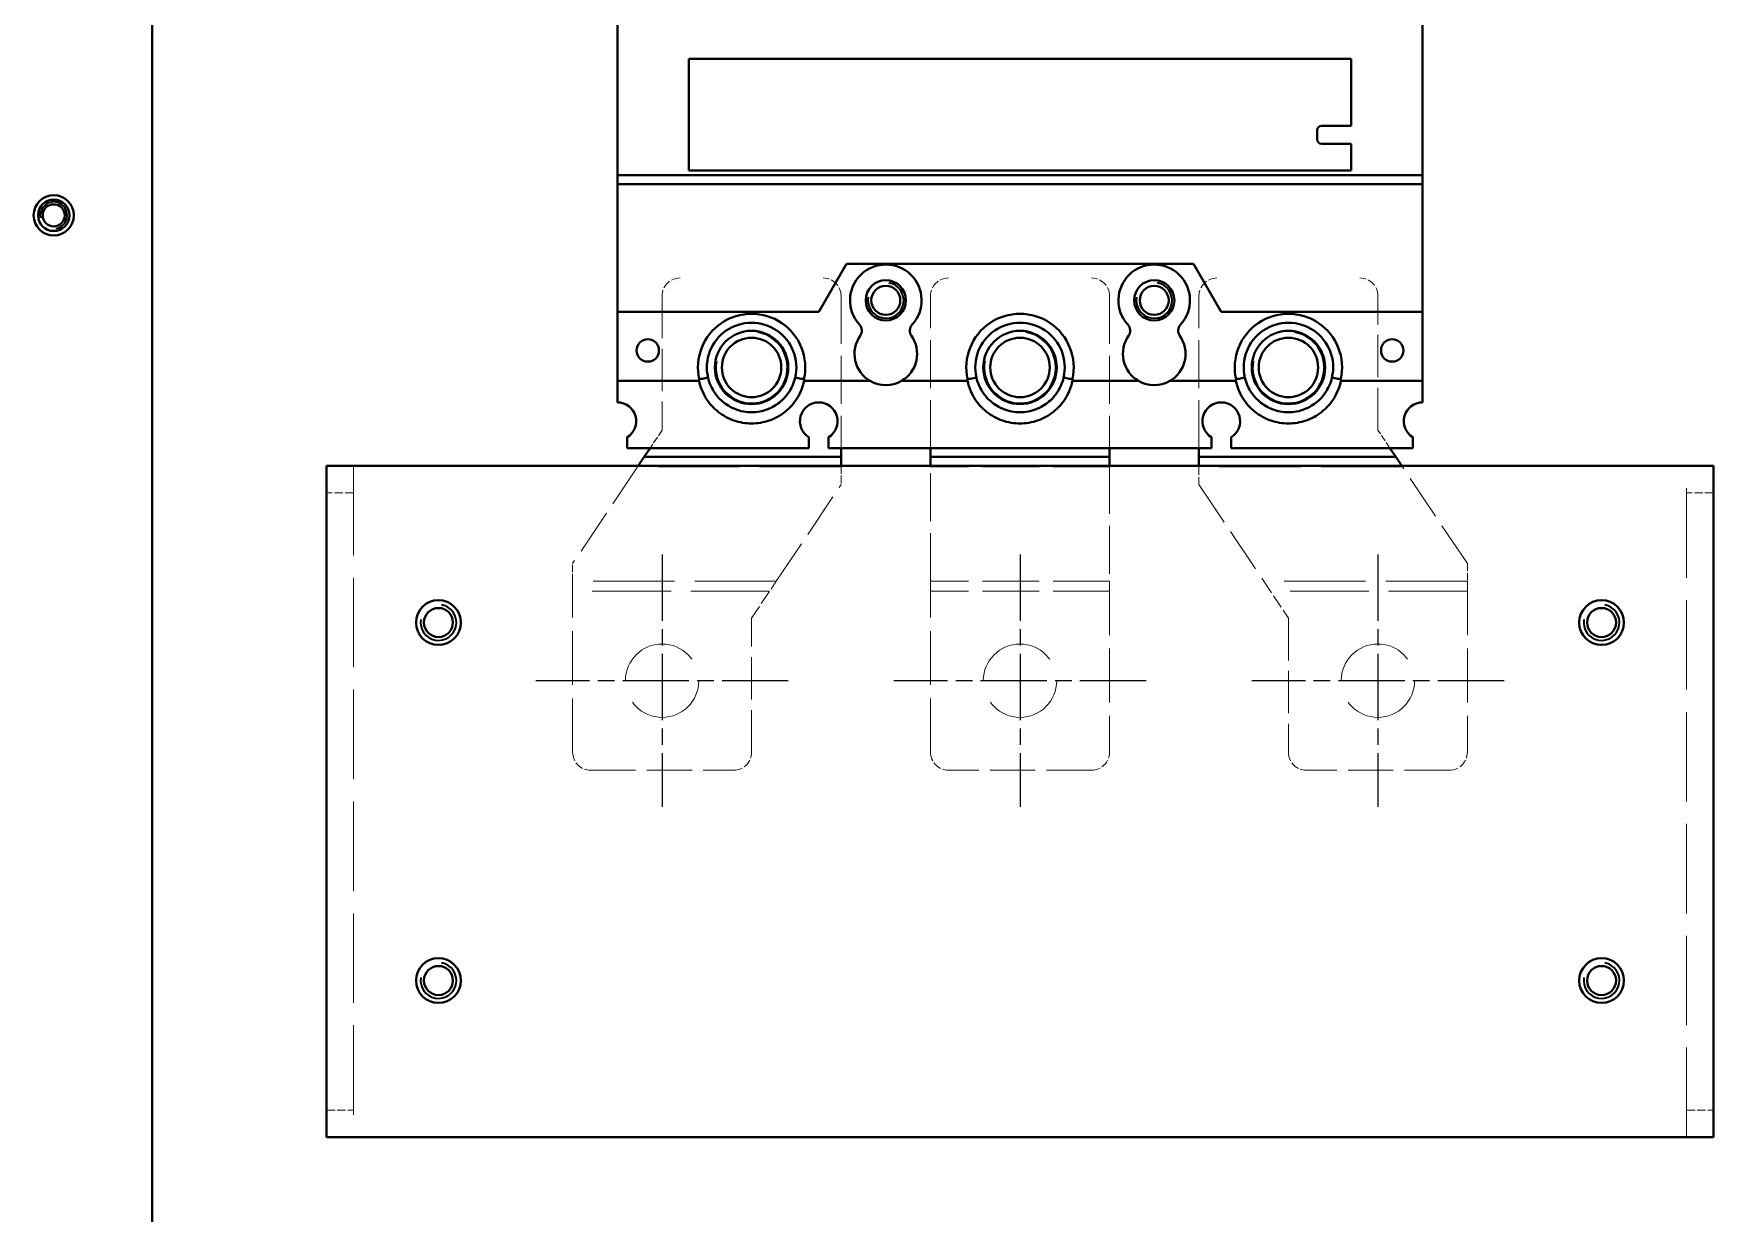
# Model space of a CAD drawing. Header units: millimetres. Extents: x 0 to 5945, y 0 to 4205.
# Drawn here: x 1756.5 to 1944.2, y 389.1 to 520.9 of the extents above; entities that cross this region are included whole.
import ezdxf

# ---------------------------------------------------------------- set-up
doc = ezdxf.new("R2010")
doc.units = ezdxf.units.MM
doc.header["$LTSCALE"] = 5
doc.linetypes.add('CHAIN', pattern=[0.3543, 0.2362, -0.0295, 0.0591, -0.0295])
doc.linetypes.add('DASHED', pattern=[0.2067, 0.1654, -0.0413])
for name, color, linetype, lineweight in [('가려진 것(ISO)', 2, 'DASHED', 18), ('가시적인 것(ISO)', 3, 'Continuous', 40), ('가시적인 좁은 것(ISO)', 3, 'Continuous', 35), ('중심 표식(ISO)', 1, 'Continuous', 25)]:
    doc.layers.add(name, color=color, linetype=linetype, lineweight=lineweight)

msp = doc.modelspace()

# ---------------------------------------------------------------- linework, layer by layer
at = {"layer": '가려진 것(ISO)', "ltscale": 5.71399}
for p, q in [((1826.737, 491.623), (1826.737, 476.623)), ((1906.737, 476.623), (1906.737, 491.623)), ((1836.737, 440.623), (1836.737, 455.623)), ((1896.737, 455.623), (1896.737, 440.623))]:
    msp.add_line(p, q, dxfattribs=at)
at = {"layer": '가려진 것(ISO)', "ltscale": 6.475868}
for p, q in [((1846.737, 491.623), (1846.737, 474.623)), ((1856.737, 474.623), (1856.737, 491.623)), ((1876.737, 491.623), (1876.737, 474.623)), ((1886.737, 474.623), (1886.737, 491.623))]:
    msp.add_line(p, q, dxfattribs=at)
at = {"layer": '가려진 것(ISO)', "ltscale": 0.91715}
for p, q in [((1826.737, 476.623), (1825.396, 474.623)), ((1908.077, 474.623), (1906.737, 476.623))]:
    msp.add_line(p, q, dxfattribs=at)
at = {"layer": '가려진 것(ISO)', "ltscale": 12.094824}
for p, q in [((1792.237, 472.623), (1792.237, 397.623)), ((1941.237, 397.623), (1941.237, 472.623))]:
    msp.add_line(p, q, dxfattribs=at)
at = {"layer": '가려진 것(ISO)', "ltscale": 6.163015}
for p, q in [((1824.055, 472.623), (1816.737, 461.707)), ((1916.737, 461.707), (1909.418, 472.623))]:
    msp.add_line(p, q, dxfattribs=at)
at = {"layer": '가려진 것(ISO)', "ltscale": 11.011116}
for p, q in [((1846.737, 472.506), (1823.977, 472.506)), ((1909.497, 472.506), (1886.737, 472.506)), ((1839.497, 459.74), (1816.737, 459.74)), ((1916.737, 459.74), (1893.977, 459.74))]:
    msp.add_line(p, q, dxfattribs=at)
at = {"layer": '가려진 것(ISO)', "ltscale": 1.04912}
for p, q in [((1846.737, 472.623), (1846.737, 470.539)), ((1886.737, 470.539), (1886.737, 472.623))]:
    msp.add_line(p, q, dxfattribs=at)
at = {"layer": '가려진 것(ISO)', "ltscale": 6.48682}
for p, q in [((1856.737, 459.74), (1856.737, 472.623)), ((1876.737, 472.623), (1876.737, 459.74))]:
    msp.add_line(p, q, dxfattribs=at)
at = {"layer": '가려진 것(ISO)', "ltscale": 7.618686}
for p, q in [((1876.737, 472.506), (1856.737, 472.506)), ((1876.737, 459.74), (1856.737, 459.74)), ((1876.737, 458.623), (1856.737, 458.623))]:
    msp.add_line(p, q, dxfattribs=at)
at = {"layer": '가려진 것(ISO)', "ltscale": 1.142718}
for p, q in [((1792.237, 469.623), (1789.237, 469.623)), ((1944.237, 469.623), (1941.237, 469.623)), ((1789.237, 400.623), (1792.237, 400.623)), ((1941.237, 400.623), (1944.237, 400.623))]:
    msp.add_line(p, q, dxfattribs=at)
at = {"layer": '가려진 것(ISO)', "ltscale": 6.097047}
for p, q in [((1839.497, 459.74), (1846.737, 470.539)), ((1886.737, 470.539), (1893.977, 459.74))]:
    msp.add_line(p, q, dxfattribs=at)
at = {"layer": '가려진 것(ISO)', "ltscale": 0.990287}
for p, q in [((1816.737, 459.74), (1816.737, 461.707)), ((1916.737, 461.707), (1916.737, 459.74))]:
    msp.add_line(p, q, dxfattribs=at)
at = {"layer": '가려진 것(ISO)', "ltscale": 7.282258}
for p, q in [((1816.737, 440.623), (1816.737, 459.74)), ((1856.737, 440.623), (1856.737, 459.74)), ((1876.737, 459.74), (1876.737, 440.623)), ((1916.737, 459.74), (1916.737, 440.623))]:
    msp.add_line(p, q, dxfattribs=at)
at = {"layer": '가려진 것(ISO)', "ltscale": 10.648879}
for p, q in [((1838.748, 458.623), (1816.737, 458.623)), ((1916.737, 458.623), (1894.725, 458.623))]:
    msp.add_line(p, q, dxfattribs=at)
at = {"layer": '가려진 것(ISO)', "ltscale": 1.887987}
for p, q in [((1836.737, 455.623), (1839.497, 459.74)), ((1893.977, 459.74), (1896.737, 455.623))]:
    msp.add_line(p, q, dxfattribs=at)
at = {"layer": '가려진 것(ISO)', "ltscale": 6.094929}
for p, q in [((1818.737, 438.623), (1834.737, 438.623)), ((1874.737, 438.623), (1858.737, 438.623)), ((1914.737, 438.623), (1898.737, 438.623))]:
    msp.add_line(p, q, dxfattribs=at)
at = {"layer": '가려진 것(ISO)', "ltscale": 12.463018}
for centre in [(1826.737, 448.623), (1866.737, 448.623), (1906.737, 448.623)]:
    msp.add_circle(centre, 4.1, dxfattribs=at)
at = {"layer": '가려진 것(ISO)', "ltscale": 1.196656}
for centre, start, end in [((1828.737, 491.623), 90, 180), ((1844.737, 491.623), 0, 90), ((1858.737, 491.623), 90, 180), ((1874.737, 491.623), 0, 90), ((1888.737, 491.623), 90, 180), ((1904.737, 491.623), 0, 90), ((1818.737, 440.623), 180, 270), ((1834.737, 440.623), 270, 0), ((1858.737, 440.623), 180, 270), ((1874.737, 440.623), 270, 0), ((1898.737, 440.623), 180, 270), ((1914.737, 440.623), 270, 0)]:
    msp.add_arc(centre, 2, start, end, dxfattribs=at)
at = {"layer": '가시적인 것(ISO)'}
for p, q in [((1769.737, 555.927), (1769.737, 350.623)), ((1821.737, 528.623), (1821.737, 505.123)), ((1911.737, 505.123), (1911.737, 528.623)), ((1829.737, 518.123), (1829.737, 505.623)), ((1903.737, 518.123), (1829.737, 518.123)), ((1903.737, 510.623), (1903.737, 518.123)), ((1899.937, 509.123), (1899.937, 510.123)), ((1900.437, 510.623), (1903.737, 510.623)), ((1903.737, 508.623), (1900.437, 508.623)), ((1903.737, 505.623), (1903.737, 508.623)), ((1821.737, 504.123), (1821.737, 505.123)), ((1911.737, 505.123), (1821.737, 505.123)), ((1829.737, 505.623), (1903.737, 505.623)), ((1911.737, 505.123), (1911.737, 504.123)), ((1821.737, 504.123), (1821.737, 489.823)), ((1911.737, 504.123), (1821.737, 504.123)), ((1911.737, 489.823), (1911.737, 504.123)), ((1844.236, 489.823), (1847.337, 495.193)), ((1847.337, 495.193), (1886.137, 495.193)), ((1886.137, 495.193), (1889.237, 489.823)), ((1821.737, 489.823), (1821.737, 482.123)), ((1821.737, 489.823), (1844.236, 489.823)), ((1889.237, 489.823), (1911.737, 489.823)), ((1911.737, 489.823), (1911.737, 482.123)), ((1821.737, 479.723), (1821.737, 482.123)), ((1830.867, 482.123), (1821.737, 482.123)), ((1849.978, 482.123), (1842.607, 482.123)), ((1860.867, 482.123), (1853.496, 482.123)), ((1879.978, 482.123), (1872.607, 482.123)), ((1890.867, 482.123), (1883.496, 482.123)), ((1911.737, 482.123), (1902.607, 482.123)), ((1911.737, 482.123), (1911.737, 479.723)), ((1822.837, 474.623), (1822.837, 475.834)), ((1843.137, 474.623), (1843.137, 475.834)), ((1845.337, 474.623), (1845.337, 475.834)), ((1888.137, 474.623), (1888.137, 475.834)), ((1890.337, 474.623), (1890.337, 475.834)), ((1910.637, 474.623), (1910.637, 475.834)), ((1843.137, 474.623), (1822.837, 474.623)), ((1824.725, 473.623), (1824.055, 472.623)), ((1825.396, 474.623), (1824.725, 473.623)), ((1846.737, 473.623), (1824.725, 473.623)), ((1888.137, 474.623), (1845.337, 474.623)), ((1846.737, 474.623), (1846.737, 473.623)), ((1846.737, 473.623), (1846.737, 472.623)), ((1856.737, 473.623), (1856.737, 474.623)), ((1876.737, 473.623), (1856.737, 473.623)), ((1856.737, 472.623), (1856.737, 473.623)), ((1876.737, 474.623), (1876.737, 473.623)), ((1876.737, 473.623), (1876.737, 472.623)), ((1886.737, 473.623), (1886.737, 474.623)), ((1908.748, 473.623), (1886.737, 473.623)), ((1886.737, 472.623), (1886.737, 473.623)), ((1910.637, 474.623), (1890.337, 474.623)), ((1908.748, 473.623), (1908.077, 474.623)), ((1909.418, 472.623), (1908.748, 473.623)), ((1789.237, 397.623), (1789.237, 472.623)), ((1789.237, 472.623), (1795.237, 472.623)), ((1938.237, 472.623), (1795.237, 472.623)), ((1944.237, 472.623), (1938.237, 472.623)), ((1944.237, 472.623), (1944.237, 397.623)), ((1789.237, 397.623), (1795.237, 397.623)), ((1795.237, 397.623), (1938.237, 397.623)), ((1944.237, 397.623), (1938.237, 397.623))]:
    msp.add_line(p, q, dxfattribs=at)
for centre, radius in [((1758.737, 500.623), 2.25), ((1758.737, 500.623), 1.75), ((1758.737, 500.623), 1.229), ((1851.737, 491.123), 2.25), ((1851.737, 491.123), 1.621), ((1881.737, 491.123), 2.25), ((1881.737, 491.123), 1.621), ((1825.137, 485.523), 1.25), ((1836.737, 483.623), 4.1), ((1836.737, 483.623), 3.323), ((1866.737, 483.623), 4.1), ((1866.737, 483.623), 3.323), ((1896.737, 483.623), 4.1), ((1896.737, 483.623), 3.323), ((1908.337, 485.523), 1.25), ((1801.737, 455.123), 2.5), ((1801.737, 455.123), 1.621), ((1931.737, 455.123), 2.5), ((1931.737, 455.123), 1.621), ((1801.737, 415.123), 2.5), ((1931.737, 415.123), 2.5), ((1801.737, 415.123), 1.621), ((1931.737, 415.123), 1.621)]:
    msp.add_circle(centre, radius, dxfattribs=at)
for centre, radius, start, end in [((1900.437, 510.123), 0.5, 90, 180), ((1900.437, 509.123), 0.5, 180, 270), ((1851.737, 491.123), 4, 317.39686, 222.60314), ((1881.737, 491.123), 4, 317.39686, 222.60314), ((1836.737, 483.623), 6, 347.45213, 192.54787), ((1836.737, 483.623), 5, 346.81072, 193.18928), ((1848.056, 487.738), 1, 324.86959, 42.60314), ((1855.417, 487.738), 1, 137.39686, 215.13041), ((1866.737, 483.623), 6, 347.45213, 192.54787), ((1866.737, 483.623), 5, 346.81072, 193.18928), ((1878.056, 487.738), 1, 324.86959, 42.60314), ((1885.417, 487.738), 1, 137.39686, 215.13041), ((1896.737, 483.623), 6, 347.45213, 192.54787), ((1896.737, 483.623), 5, 346.81072, 193.18928), ((1851.737, 485.149), 3.5, 144.86959, 239.83189), ((1851.737, 485.149), 3.5, 300.16811, 35.13041), ((1881.737, 485.149), 3.5, 144.86959, 239.83189), ((1881.737, 485.149), 3.5, 300.16811, 35.13041), ((1851.737, 485.149), 3.5, 239.83189, 300.16811), ((1881.737, 485.149), 3.5, 239.83189, 300.16811), ((1821.737, 477.623), 2.1, 301.58814, 90), ((1844.237, 477.623), 2.1, 301.58814, 238.41186), ((1889.237, 477.623), 2.1, 301.58814, 238.41186), ((1911.737, 477.623), 2.1, 90, 238.41186)]:
    msp.add_arc(centre, radius, start, end, dxfattribs=at)
for points, knots in [([(1830.867, 482.123), (1830.868, 482.156), (1830.87, 482.188), (1830.875, 482.254), (1830.877, 482.287), (1830.88, 482.319)], [0.000007203, 0.000007203, 0.000007203, 0.000007203, 0.009856061, 0.009856061, 0.019699251, 0.019699251, 0.019699251, 0.019699251]), ([(1836.735, 477.365), (1836.063, 477.365), (1835.397, 477.478), (1834.121, 477.923), (1833.525, 478.253), (1832.457, 479.103), (1831.999, 479.621), (1831.271, 480.794), (1831.011, 481.444), (1830.867, 482.123)], [0.00000148, 0.00000148, 0.00000148, 0.00000148, 0.20164106, 0.20164106, 0.40633013, 0.40633013, 0.61620759, 0.61620759, 0.83060308, 0.83060308, 0.83060308, 0.83060308]), ([(1831.869, 482.482), (1831.761, 482.462), (1831.545, 482.423), (1831.215, 482.369), (1830.992, 482.335), (1830.88, 482.319)], [0.00001078, 0.00001078, 0.00001078, 0.00001078, 0.33333333, 0.66666667, 1, 1, 1, 1]), ([(1836.736, 478.623), (1836.426, 478.623), (1836.118, 478.652), (1835.51, 478.766), (1835.211, 478.851), (1834.73, 479.039), (1834.541, 479.126), (1834.114, 479.357), (1833.881, 479.51), (1833.44, 479.853), (1833.235, 480.043), (1832.904, 480.405), (1832.771, 480.57), (1832.465, 481.004), (1832.307, 481.282), (1832.045, 481.866), (1831.942, 482.17), (1831.869, 482.482)], [0.00000126, 0.00000126, 0.00000126, 0.00000126, 0.09275539, 0.09275539, 0.18615798, 0.18615798, 0.24898347, 0.24898347, 0.33373546, 0.33373546, 0.41978087, 0.41978087, 0.48516367, 0.48516367, 0.58457663, 0.58457663, 0.68530427, 0.68530427, 0.68530427, 0.68530427]), ([(1842.607, 482.123), (1842.463, 481.444), (1842.202, 480.794), (1841.474, 479.62), (1841.015, 479.102), (1839.948, 478.252), (1839.351, 477.922), (1838.074, 477.478), (1837.408, 477.365), (1836.735, 477.365)], [0.0000083, 0.0000083, 0.0000083, 0.0000083, 0.21531652, 0.21531652, 0.42608579, 0.42608579, 0.63164446, 0.63164446, 0.83413919, 0.83413919, 0.83413919, 0.83413919]), ([(1841.605, 482.482), (1841.532, 482.17), (1841.429, 481.865), (1841.166, 481.282), (1841.008, 481.004), (1840.702, 480.57), (1840.569, 480.405), (1840.238, 480.043), (1840.032, 479.852), (1839.592, 479.509), (1839.359, 479.356), (1838.931, 479.125), (1838.742, 479.038), (1838.261, 478.851), (1837.962, 478.765), (1837.353, 478.652), (1837.045, 478.623), (1836.736, 478.623)], [0.00000588, 0.00000588, 0.00000588, 0.00000588, 0.10060501, 0.10060501, 0.19989109, 0.19989109, 0.26519054, 0.26519054, 0.35112663, 0.35112663, 0.43576977, 0.43576977, 0.49851352, 0.49851352, 0.59179524, 0.59179524, 0.68443024, 0.68443024, 0.68443024, 0.68443024]), ([(1841.605, 482.482), (1841.712, 482.462), (1841.929, 482.423), (1842.258, 482.369), (1842.481, 482.335), (1842.593, 482.319)], [0.00001077, 0.00001077, 0.00001077, 0.00001077, 0.33333333, 0.66666667, 1, 1, 1, 1]), ([(1842.593, 482.319), (1842.596, 482.287), (1842.599, 482.254), (1842.603, 482.188), (1842.605, 482.156), (1842.607, 482.123)], [0.000001, 0.000001, 0.000001, 0.000001, 0.009844184, 0.009844184, 0.019692991, 0.019692991, 0.019692991, 0.019692991]), ([(1860.867, 482.123), (1860.868, 482.156), (1860.87, 482.188), (1860.875, 482.254), (1860.877, 482.287), (1860.88, 482.319)], [0.000007203, 0.000007203, 0.000007203, 0.000007203, 0.009856061, 0.009856061, 0.019699251, 0.019699251, 0.019699251, 0.019699251]), ([(1866.735, 477.365), (1866.063, 477.365), (1865.397, 477.478), (1864.121, 477.923), (1863.525, 478.253), (1862.457, 479.103), (1861.999, 479.621), (1861.271, 480.794), (1861.011, 481.444), (1860.867, 482.123)], [0.00000148, 0.00000148, 0.00000148, 0.00000148, 0.20164106, 0.20164106, 0.40633013, 0.40633013, 0.61620759, 0.61620759, 0.83060308, 0.83060308, 0.83060308, 0.83060308]), ([(1861.869, 482.482), (1861.761, 482.462), (1861.545, 482.423), (1861.215, 482.369), (1860.992, 482.335), (1860.88, 482.319)], [0.00001078, 0.00001078, 0.00001078, 0.00001078, 0.33333333, 0.66666667, 1, 1, 1, 1]), ([(1866.736, 478.623), (1866.426, 478.623), (1866.118, 478.652), (1865.51, 478.766), (1865.211, 478.851), (1864.73, 479.039), (1864.541, 479.126), (1864.114, 479.357), (1863.881, 479.51), (1863.44, 479.853), (1863.235, 480.043), (1862.904, 480.405), (1862.771, 480.57), (1862.465, 481.004), (1862.307, 481.282), (1862.045, 481.866), (1861.942, 482.17), (1861.869, 482.482)], [0.00000126, 0.00000126, 0.00000126, 0.00000126, 0.09275539, 0.09275539, 0.18615798, 0.18615798, 0.24898347, 0.24898347, 0.33373546, 0.33373546, 0.41978087, 0.41978087, 0.48516367, 0.48516367, 0.58457663, 0.58457663, 0.68530427, 0.68530427, 0.68530427, 0.68530427]), ([(1872.607, 482.123), (1872.463, 481.444), (1872.202, 480.794), (1871.474, 479.62), (1871.015, 479.102), (1869.948, 478.252), (1869.351, 477.922), (1868.074, 477.478), (1867.408, 477.365), (1866.735, 477.365)], [0.0000083, 0.0000083, 0.0000083, 0.0000083, 0.21531652, 0.21531652, 0.42608579, 0.42608579, 0.63164446, 0.63164446, 0.83413919, 0.83413919, 0.83413919, 0.83413919]), ([(1871.605, 482.482), (1871.532, 482.17), (1871.429, 481.865), (1871.166, 481.282), (1871.008, 481.004), (1870.702, 480.57), (1870.569, 480.405), (1870.238, 480.043), (1870.032, 479.852), (1869.592, 479.509), (1869.359, 479.356), (1868.931, 479.125), (1868.742, 479.038), (1868.261, 478.851), (1867.962, 478.765), (1867.353, 478.652), (1867.045, 478.623), (1866.736, 478.623)], [0.00000588, 0.00000588, 0.00000588, 0.00000588, 0.10060501, 0.10060501, 0.19989109, 0.19989109, 0.26519054, 0.26519054, 0.35112663, 0.35112663, 0.43576977, 0.43576977, 0.49851352, 0.49851352, 0.59179524, 0.59179524, 0.68443024, 0.68443024, 0.68443024, 0.68443024]), ([(1871.605, 482.482), (1871.712, 482.462), (1871.929, 482.423), (1872.258, 482.369), (1872.481, 482.335), (1872.593, 482.319)], [0.00001077, 0.00001077, 0.00001077, 0.00001077, 0.33333333, 0.66666667, 1, 1, 1, 1]), ([(1872.593, 482.319), (1872.596, 482.287), (1872.599, 482.254), (1872.603, 482.188), (1872.605, 482.156), (1872.607, 482.123)], [0.000001, 0.000001, 0.000001, 0.000001, 0.009844184, 0.009844184, 0.019692991, 0.019692991, 0.019692991, 0.019692991]), ([(1890.867, 482.123), (1890.868, 482.156), (1890.87, 482.188), (1890.875, 482.254), (1890.877, 482.287), (1890.88, 482.319)], [0.000007203, 0.000007203, 0.000007203, 0.000007203, 0.009856061, 0.009856061, 0.019699251, 0.019699251, 0.019699251, 0.019699251]), ([(1896.735, 477.365), (1896.063, 477.365), (1895.397, 477.478), (1894.121, 477.923), (1893.525, 478.253), (1892.457, 479.103), (1891.999, 479.621), (1891.271, 480.794), (1891.011, 481.444), (1890.867, 482.123)], [0.00000148, 0.00000148, 0.00000148, 0.00000148, 0.20164106, 0.20164106, 0.40633013, 0.40633013, 0.61620759, 0.61620759, 0.83060308, 0.83060308, 0.83060308, 0.83060308]), ([(1891.869, 482.482), (1891.761, 482.462), (1891.545, 482.423), (1891.215, 482.369), (1890.992, 482.335), (1890.88, 482.319)], [0.00001078, 0.00001078, 0.00001078, 0.00001078, 0.33333333, 0.66666667, 1, 1, 1, 1]), ([(1896.736, 478.623), (1896.426, 478.623), (1896.118, 478.652), (1895.51, 478.766), (1895.211, 478.851), (1894.73, 479.039), (1894.541, 479.126), (1894.114, 479.357), (1893.881, 479.51), (1893.44, 479.853), (1893.235, 480.043), (1892.904, 480.405), (1892.771, 480.57), (1892.465, 481.004), (1892.307, 481.282), (1892.045, 481.866), (1891.942, 482.17), (1891.869, 482.482)], [0.00000126, 0.00000126, 0.00000126, 0.00000126, 0.09275539, 0.09275539, 0.18615798, 0.18615798, 0.24898347, 0.24898347, 0.33373546, 0.33373546, 0.41978087, 0.41978087, 0.48516367, 0.48516367, 0.58457663, 0.58457663, 0.68530427, 0.68530427, 0.68530427, 0.68530427]), ([(1902.607, 482.123), (1902.463, 481.444), (1902.202, 480.794), (1901.474, 479.62), (1901.015, 479.102), (1899.948, 478.252), (1899.351, 477.922), (1898.074, 477.478), (1897.408, 477.365), (1896.735, 477.365)], [0.0000083, 0.0000083, 0.0000083, 0.0000083, 0.21531652, 0.21531652, 0.42608579, 0.42608579, 0.63164446, 0.63164446, 0.83413919, 0.83413919, 0.83413919, 0.83413919]), ([(1901.605, 482.482), (1901.532, 482.17), (1901.429, 481.865), (1901.166, 481.282), (1901.008, 481.004), (1900.702, 480.57), (1900.569, 480.405), (1900.238, 480.043), (1900.032, 479.852), (1899.592, 479.509), (1899.359, 479.356), (1898.931, 479.125), (1898.742, 479.038), (1898.261, 478.851), (1897.962, 478.765), (1897.353, 478.652), (1897.045, 478.623), (1896.736, 478.623)], [0.00000588, 0.00000588, 0.00000588, 0.00000588, 0.10060501, 0.10060501, 0.19989109, 0.19989109, 0.26519054, 0.26519054, 0.35112663, 0.35112663, 0.43576977, 0.43576977, 0.49851352, 0.49851352, 0.59179524, 0.59179524, 0.68443024, 0.68443024, 0.68443024, 0.68443024]), ([(1901.605, 482.482), (1901.712, 482.462), (1901.929, 482.423), (1902.258, 482.369), (1902.481, 482.335), (1902.593, 482.319)], [0.00001077, 0.00001077, 0.00001077, 0.00001077, 0.33333333, 0.66666667, 1, 1, 1, 1]), ([(1902.593, 482.319), (1902.596, 482.287), (1902.599, 482.254), (1902.603, 482.188), (1902.605, 482.156), (1902.607, 482.123)], [0.000001, 0.000001, 0.000001, 0.000001, 0.009844184, 0.009844184, 0.019692991, 0.019692991, 0.019692991, 0.019692991])]:
    msp.add_open_spline(points, degree=3, knots=knots, dxfattribs=at)
at = {"layer": '가시적인 좁은 것(ISO)'}
for centre, radius, start, end in [((1758.737, 500.623), 1.5, 280, 190), ((1851.737, 491.123), 2, 170, 80), ((1881.737, 491.123), 2, 170, 80), ((1836.737, 483.623), 4, 170, 80), ((1866.737, 483.623), 4, 170, 80), ((1896.737, 483.623), 4, 170, 80), ((1801.737, 455.123), 2, 170, 80), ((1931.737, 455.123), 2, 170, 80), ((1801.737, 415.123), 2, 170, 80), ((1931.737, 415.123), 2, 170, 80)]:
    msp.add_arc(centre, radius, start, end, dxfattribs=at)
at = {"layer": '중심 표식(ISO)', "linetype": 'CHAIN', "ltscale": 6.26711}
for p, q in [((1826.737, 462.723), (1826.737, 434.523)), ((1866.737, 462.723), (1866.737, 434.523)), ((1906.737, 462.723), (1906.737, 434.523)), ((1840.837, 448.623), (1812.637, 448.623)), ((1880.837, 448.623), (1852.637, 448.623)), ((1920.837, 448.623), (1892.637, 448.623))]:
    msp.add_line(p, q, dxfattribs=at)

doc.saveas('drawing.dxf')
